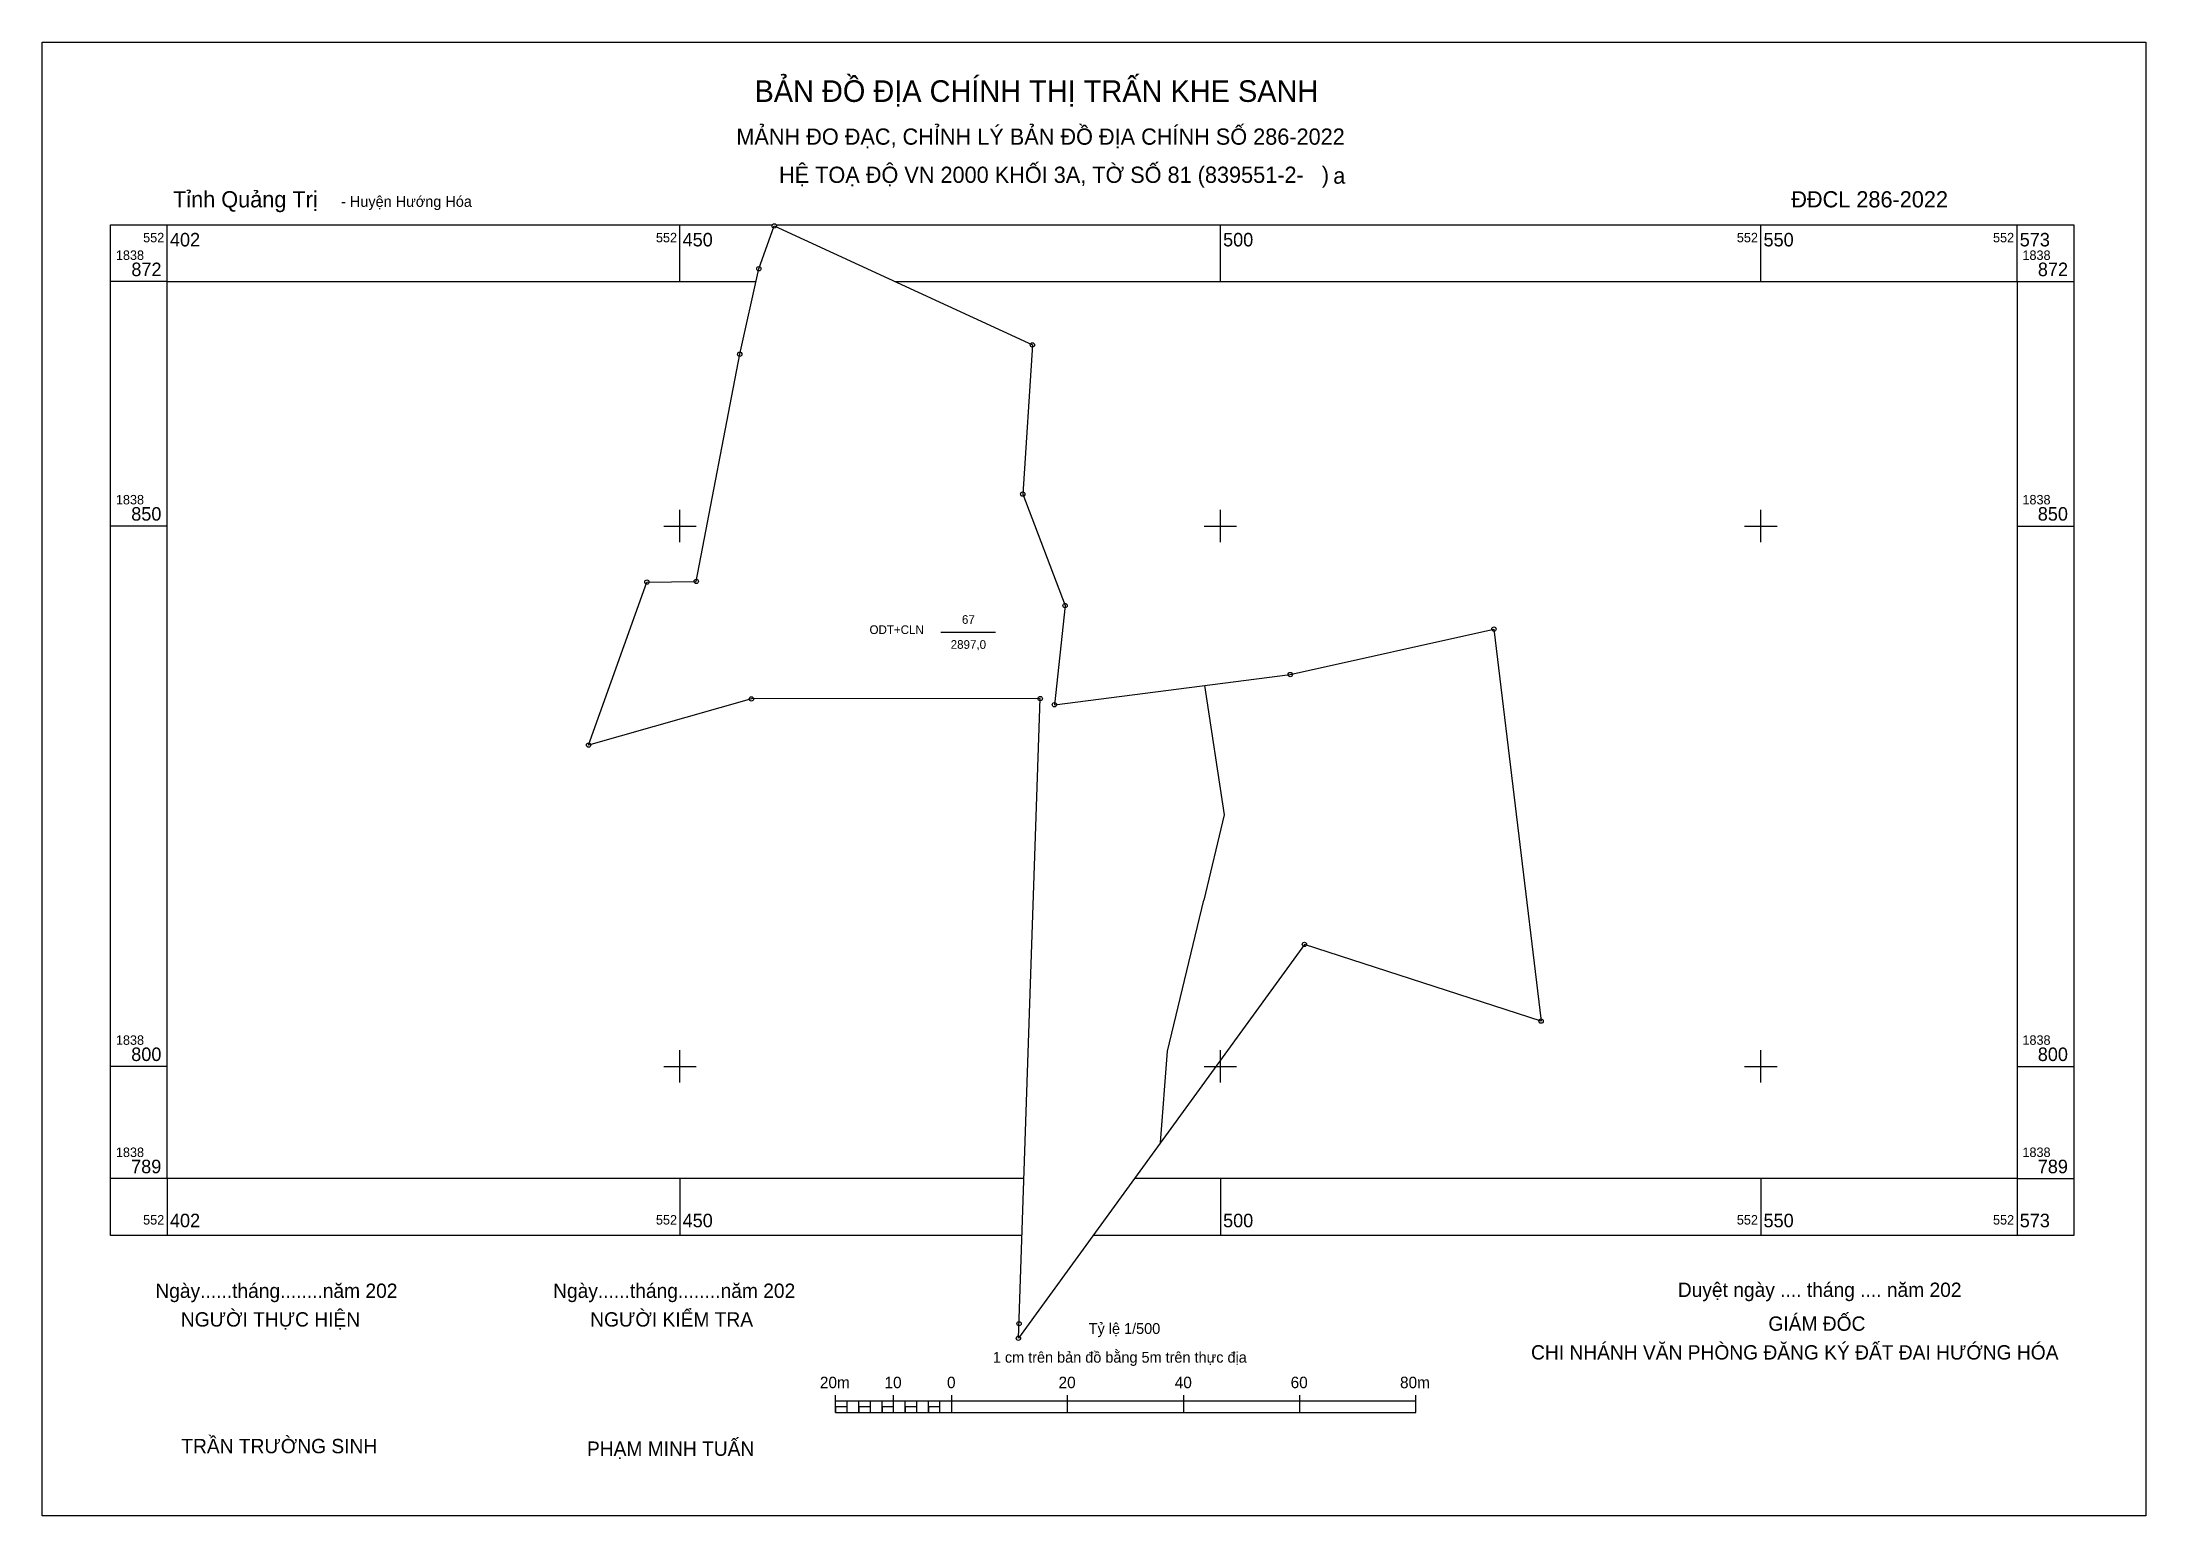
# Model space of a CAD drawing. Extents: x 552391 to 552586, y 1838758 to 1838895.
import ezdxf

# ---------------------------------------------------------------- set-up
doc = ezdxf.new("R2010")
doc.units = 0
for name, color, linetype in [('Level 10', 7, 'Continuous'), ('Level 13', 7, 'Continuous'), ('Level 19', 7, 'Continuous'), ('Level 2', 7, 'Continuous'), ('Level 20', 7, 'Continuous'), ('Level 29', 7, 'Continuous'), ('Level 4', 7, 'Continuous'), ('Level 63', 7, 'Continuous')]:
    doc.layers.add(name, color=color, linetype=linetype)

msp = doc.modelspace()

# ---------------------------------------------------------------- linework, layer by layer
at = {"layer": 'Level 10'}
msp.add_lwpolyline([(552529.67, 1838804.19), (552507.77, 1838811.29), (552481.32, 1838774.85), (552483.33, 1838834.03), (552456.61, 1838834), (552441.55, 1838829.73), (552446.94, 1838844.81), (552451.51, 1838844.88), (552455.53, 1838865.9), (552457.3, 1838873.8), (552458.72, 1838877.77), (552482.61, 1838866.75), (552481.72, 1838852.95), (552485.63, 1838842.64), (552484.65, 1838833.47), (552506.46, 1838836.26), (552525.31, 1838840.47), (552529.67, 1838804.19)], dxfattribs=at)
at = {"layer": 'Level 13'}
msp.add_line((552474.13, 1838840.19), (552479.21, 1838840.18), dxfattribs=at)
at = {"layer": 'Level 19'}
for p, q in [((552464.4, 1838767.98), (552464.4, 1838769.58)), ((552464.4, 1838769.05), (552518.07, 1838769.05)), ((552465.48, 1838767.98), (552465.48, 1838769.05)), ((552466.55, 1838767.98), (552466.55, 1838769.05)), ((552467.62, 1838767.98), (552467.62, 1838769.05)), ((552468.7, 1838767.98), (552468.7, 1838769.05)), ((552469.77, 1838767.98), (552469.77, 1838769.58)), ((552470.84, 1838767.98), (552470.84, 1838769.05)), ((552471.92, 1838767.98), (552471.92, 1838769.05)), ((552472.99, 1838767.98), (552472.99, 1838769.05)), ((552474.06, 1838767.98), (552474.06, 1838769.05)), ((552475.14, 1838767.98), (552475.14, 1838769.58)), ((552485.87, 1838767.98), (552485.87, 1838769.58)), ((552496.61, 1838767.98), (552496.61, 1838769.58)), ((552507.34, 1838767.98), (552507.34, 1838769.58)), ((552518.07, 1838767.98), (552518.07, 1838769.58)), ((552464.4, 1838767.98), (552518.07, 1838767.98))]:
    msp.add_line(p, q, dxfattribs=at)
for points in [[(552390.99, 1838894.78), (552585.63, 1838894.78), (552585.63, 1838758.41), (552390.99, 1838758.41)], [(552464.4, 1838767.98), (552465.48, 1838767.98), (552465.48, 1838768.51), (552464.4, 1838768.51)], [(552466.55, 1838767.98), (552467.62, 1838767.98), (552467.62, 1838768.51), (552466.55, 1838768.51)], [(552468.7, 1838767.98), (552469.77, 1838767.98), (552469.77, 1838768.51), (552468.7, 1838768.51)], [(552470.84, 1838767.98), (552471.92, 1838767.98), (552471.92, 1838768.51), (552470.84, 1838768.51)], [(552472.99, 1838767.98), (552474.06, 1838767.98), (552474.06, 1838768.51), (552472.99, 1838768.51)]]:
    msp.add_lwpolyline(points, close=True, dxfattribs=at)
at = {"layer": 'Level 20'}
for centre in [(552458.72, 1838877.77), (552457.3, 1838873.8), (552455.53, 1838865.9), (552482.61, 1838866.75), (552481.72, 1838852.95), (552446.94, 1838844.81), (552451.51, 1838844.88), (552485.63, 1838842.64), (552525.31, 1838840.47), (552506.46, 1838836.26), (552456.61, 1838834), (552483.33, 1838834.03), (552484.65, 1838833.47), (552441.55, 1838829.73), (552507.77, 1838811.29), (552529.67, 1838804.19), (552481.37, 1838776.2), (552481.37, 1838776.2), (552481.32, 1838774.85)]:
    msp.add_circle(centre, 0.2, dxfattribs=at)
at = {"layer": 'Level 29'}
for points in [[(552498.54, 1838835.25), (552500.36, 1838823.28), (552498.46, 1838815.37)], [(552494.46, 1838792.96), (552495.12, 1838801.41), (552498.46, 1838815.37)]]:
    msp.add_lwpolyline(points, dxfattribs=at)
at = {"layer": 'Level 63'}
for p, q in [((552402.57, 1838872.62), (552402.57, 1838877.87)), ((552450, 1838872.62), (552450, 1838877.87)), ((552500, 1838872.62), (552500, 1838877.87)), ((552550, 1838872.62), (552550, 1838877.87)), ((552573.7, 1838872.62), (552573.7, 1838877.87)), ((552402.57, 1838872.62), (552397.32, 1838872.62)), ((552573.7, 1838872.62), (552578.95, 1838872.62)), ((552450, 1838848.5), (552450, 1838851.5)), ((552500, 1838848.5), (552500, 1838851.5)), ((552550, 1838848.5), (552550, 1838851.5)), ((552402.57, 1838850), (552397.32, 1838850)), ((552448.5, 1838850), (552451.5, 1838850)), ((552498.5, 1838850), (552501.5, 1838850)), ((552548.5, 1838850), (552551.5, 1838850)), ((552573.7, 1838850), (552578.95, 1838850)), ((552402.57, 1838800), (552397.32, 1838800)), ((552448.5, 1838800), (552451.5, 1838800)), ((552450, 1838798.5), (552450, 1838801.5)), ((552498.5, 1838800), (552501.5, 1838800)), ((552500, 1838798.5), (552500, 1838801.5)), ((552548.5, 1838800), (552551.5, 1838800)), ((552550, 1838798.5), (552550, 1838801.5)), ((552573.7, 1838800), (552578.95, 1838800)), ((552402.57, 1838789.62), (552397.32, 1838789.62)), ((552402.57, 1838789.62), (552402.57, 1838784.37)), ((552450, 1838789.62), (552450, 1838784.37)), ((552500, 1838789.62), (552500, 1838784.37)), ((552550, 1838789.62), (552550, 1838784.37)), ((552573.7, 1838789.62), (552573.7, 1838784.37)), ((552573.7, 1838789.62), (552578.95, 1838789.62))]:
    msp.add_line(p, q, dxfattribs=at)
for points in [[(552481.64, 1838784.37), (552397.32, 1838784.37), (552397.32, 1838877.87)], [(552397.32, 1838877.87), (552458.55, 1838877.87)], [(552458.89, 1838877.87), (552578.95, 1838877.87), (552578.95, 1838784.37), (552488.23, 1838784.37)], [(552481.82, 1838789.62), (552402.57, 1838789.62), (552402.57, 1838872.62)], [(552402.57, 1838872.62), (552457.04, 1838872.62)], [(552469.87, 1838872.62), (552573.7, 1838872.62), (552573.7, 1838789.62), (552492.04, 1838789.62)]]:
    msp.add_lwpolyline(points, dxfattribs=at)

# ---------------------------------------------------------------- texts
at = {"layer": 'Level 13'}
msp.add_text('67', height=0.8, rotation=359.9575, dxfattribs=at).set_placement((552476.09, 1838840.95))
at = {"layer": 'Level 19'}
for s, height, p in [('BẢN ĐỒ ĐỊA CHÍNH THỊ TRẤN KHE SANH', 2, (552456.9, 1838889.24)), ('MẢNH ĐO ĐẠC, CHỈNH LÝ BẢN ĐỒ ĐỊA CHÍNH SỐ 286-2022', 1.5, (552455.22, 1838885.28)), ('HỆ TOẠ ĐỘ VN 2000 KHỐI 3A, TỜ SỐ 81 (839551-2-   )', 1.5, (552459.17, 1838881.75)), ('a', 1.5, (552510.44, 1838881.67)), ('Tỉnh Quảng Trị', 1.5, (552403.11, 1838879.48)), ('- Huyện Hướng Hóa', 1, (552418.65, 1838879.53)), (' ĐĐCL 286-2022', 1.5, (552552.26, 1838879.48)), ('Ngày......tháng........năm 202', 1.3273, (552401.47, 1838778.58)), ('Ngày......tháng........năm 202', 1.3273, (552438.27, 1838778.58)), ('Duyệt ngày .... tháng .... năm 202', 1.3273, (552542.32, 1838778.67)), ('NGƯỜI THỰC HIỆN', 1.3273, (552403.83, 1838775.93)), ('NGƯỜI KIỂM TRA', 1.3273, (552441.7, 1838775.93)), ('Tỷ lệ 1/500', 1, (552487.82, 1838775.25)), ('GIÁM ĐỐC', 1.327, (552550.7, 1838775.54)), ('CHI NHÁNH VĂN PHÒNG ĐĂNG KÝ ĐẤT ĐAI HƯỚNG HÓA', 1.3273, (552528.74, 1838772.88)), ('1 cm trên bản đồ bằng 5m trên thực địa', 1, (552478.95, 1838772.59)), ('20m', 1.062, (552462.95, 1838770.23)), ('10', 1.062, (552468.93, 1838770.23)), ('0', 1.06, (552474.71, 1838770.23)), ('20', 1.062, (552485.03, 1838770.23)), ('40', 1.062, (552495.78, 1838770.23)), ('60', 1.062, (552506.5, 1838770.23)), ('80m', 1.062, (552516.62, 1838770.23)), ('TRẦN TRƯỜNG SINH', 1.3273, (552403.87, 1838764.21)), ('PHẠM MINH TUẤN', 1.3273, (552441.4, 1838763.97))]:
    msp.add_text(s, height=height, dxfattribs=at).set_placement(p)
at = {"layer": 'Level 2'}
msp.add_text('ODT+CLN', height=0.8, rotation=359.9575, dxfattribs=at).set_placement((552467.54, 1838840.01))
at = {"layer": 'Level 4'}
msp.add_text('2897,0', height=0.8, rotation=359.9575, dxfattribs=at).set_placement((552475.05, 1838838.64))
at = {"layer": 'Level 63'}
for s, height, p in [('1838', 0.875, (552397.82, 1838874.62)), ('552', 0.875, (552400.34, 1838876.25)), ('402', 1.25, (552402.82, 1838875.87)), ('552', 0.875, (552447.78, 1838876.25)), ('450', 1.25, (552450.25, 1838875.87)), ('500', 1.25, (552500.25, 1838875.87)), ('552', 0.875, (552547.78, 1838876.25)), ('550', 1.25, (552550.25, 1838875.87)), ('552', 0.875, (552571.48, 1838876.25)), ('573', 1.25, (552573.95, 1838875.87)), ('1838', 0.875, (552574.2, 1838874.62)), ('872', 1.25, (552399.25, 1838873.12)), ('872', 1.25, (552575.63, 1838873.12)), ('1838', 0.875, (552397.82, 1838852)), ('1838', 0.875, (552574.2, 1838852)), ('850', 1.25, (552399.24, 1838850.5)), ('850', 1.25, (552575.62, 1838850.5)), ('1838', 0.875, (552397.82, 1838802)), ('800', 1.25, (552399.24, 1838800.5)), ('1838', 0.875, (552574.2, 1838802)), ('800', 1.25, (552575.62, 1838800.5)), ('1838', 0.875, (552397.82, 1838791.62)), ('1838', 0.875, (552574.2, 1838791.62)), ('789', 1.25, (552399.23, 1838790.12)), ('789', 1.25, (552575.62, 1838790.12)), ('552', 0.875, (552400.34, 1838785.37)), ('402', 1.25, (552402.82, 1838785.12)), ('552', 0.875, (552447.78, 1838785.37)), ('450', 1.25, (552450.25, 1838785.12)), ('500', 1.25, (552500.25, 1838785.12)), ('552', 0.875, (552547.78, 1838785.37)), ('550', 1.25, (552550.25, 1838785.12)), ('552', 0.875, (552571.48, 1838785.37)), ('573', 1.25, (552573.95, 1838785.12))]:
    msp.add_text(s, height=height, dxfattribs=at).set_placement(p)

doc.saveas('drawing.dxf')
